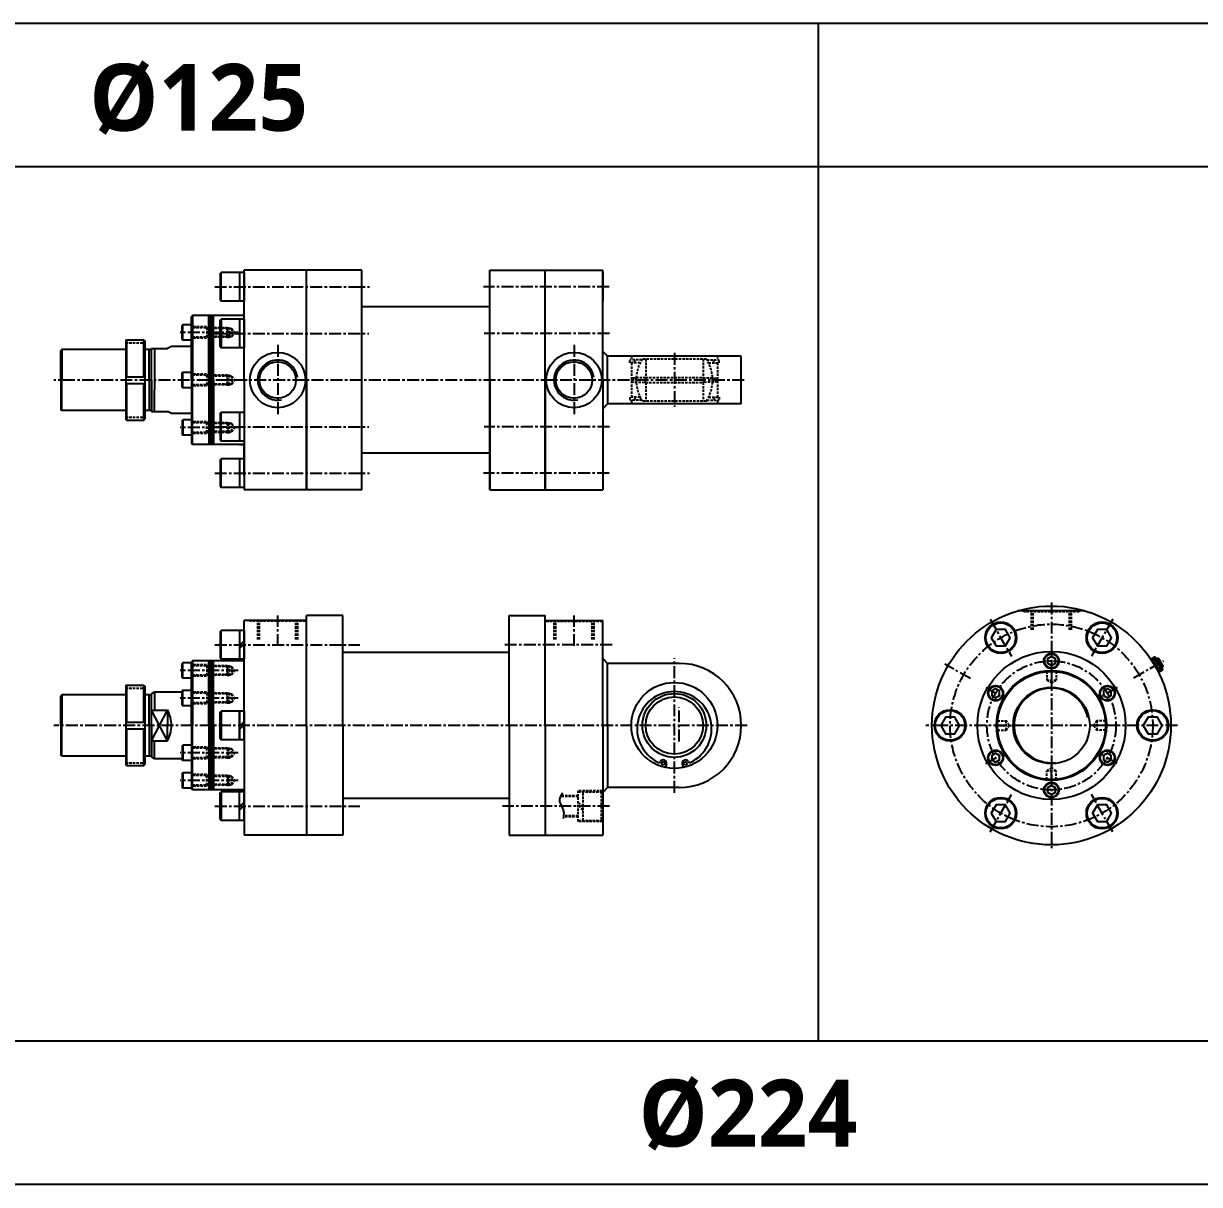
# Model space of a CAD drawing. Extents: x 0 to 8675, y 0 to 2968.
# Drawn here: x 4840 to 6070, y 1753 to 2968 of the extents above; entities that cross this region are included whole.
import ezdxf

# ---------------------------------------------------------------- set-up
doc = ezdxf.new("R2010")
doc.units = 0
doc.header["$LTSCALE"] = 5
doc.header["$MEASUREMENT"] = 0
doc.header["$PDMODE"] = 34
doc.linetypes.add('CENTERX2', pattern=[4, 2.5, -0.5, 0.5, -0.5])
doc.linetypes.add('HIDDENX2', pattern=[0.75, 0.5, -0.25])
doc.layers.get('0').update_dxf_attribs({"linetype": 'CONTINUOUS'})
doc.layers.get('Defpoints').update_dxf_attribs({"linetype": 'CONTINUOUS'})
for name, color, linetype in [('CEN', 1, 'CENTERX2'), ('DIM', 3, 'CONTINUOUS'), ('HID', 2, 'HIDDENX2'), ('ML', 3, 'CONTINUOUS'), ('테두리', 7, 'CONTINUOUS')]:
    doc.layers.add(name, color=color, linetype=linetype)
doc.styles.add('문자', font='romans.shx')

msp = doc.modelspace()

# ---------------------------------------------------------------- linework, layer by layer
for p, q in [((6960.8, 2967.8), (0, 2967.8)), ((6960.8, 2817.8), (0, 2817.8)), ((8674.5, 1902.7), (0, 1902.7)), ((8674.5, 1752.7), (0, 1752.7))]:
    msp.add_line(p, q)
at = {"layer": 'CEN'}
for p, q in [((5040.1, 2692.1), (5202.2, 2692.1)), ((5452.8, 2692.1), (5321.3, 2692.1)), ((5064.6, 2644.4), (5004, 2644.4)), ((5039.9, 2643.3), (5201.5, 2643.3)), ((5453, 2643.3), (5322, 2643.3)), ((5106, 2631.5), (5106, 2557.7)), ((5416, 2631.5), (5416, 2557.7)), ((5521, 2623.1), (5521, 2566.5)), ((5593.9, 2594.6), (4871.7, 2594.6)), ((5064.6, 2544.8), (5004, 2544.8)), ((5039.9, 2545.8), (5201.5, 2545.8)), ((5453, 2545.8), (5322, 2545.8)), ((5040.1, 2497.1), (5202.2, 2497.1)), ((5452.8, 2497.1), (5321.3, 2497.1)), ((5915.5, 2361.7), (5915.5, 2104.8)), ((5106, 2316.3), (5106, 2348.1)), ((5416, 2316.3), (5416, 2348.1)), ((5851.3, 2344.3), (5873.7, 2305.5)), ((5979.7, 2344.3), (5957.3, 2305.5)), ((5040.2, 2317.5), (5191.8, 2317.5)), ((5456, 2317.5), (5341.3, 2317.5)), ((5521, 2162.7), (5521, 2303.5)), ((6001.6, 2282.8), (6032.8, 2300.8)), ((5064.6, 2290.6), (5004, 2290.6)), ((5830.7, 2282.1), (5804.1, 2297.4)), ((5915.5, 2292.3), (5915.5, 2274.3)), ((5846.8, 2272.7), (5867.3, 2260.9)), ((5984.2, 2272.7), (5963.7, 2260.9)), ((5064.6, 2261.8), (5004, 2261.8)), ((5526, 2216.4), (5526, 2251.8)), ((5597, 2233.1), (4871.7, 2233.1)), ((6047.3, 2233.1), (5784.2, 2233.1)), ((5856.3, 2233.1), (5874.3, 2233.1)), ((5974.8, 2233.1), (5956.7, 2233.1)), ((5064.6, 2204.3), (5004, 2204.3)), ((5846.8, 2193.4), (5867.3, 2205.2)), ((5984.2, 2193.4), (5963.7, 2205.2)), ((5915.5, 2173.8), (5915.5, 2191.9)), ((5064.6, 2175.6), (5004, 2175.6)), ((5851.3, 2121.9), (5873.7, 2160.7)), ((5979.7, 2121.9), (5957.3, 2160.7)), ((5040.2, 2148.6), (5191.8, 2148.6)), ((5453.1, 2148.6), (5341.3, 2148.6))]:
    msp.add_line(p, q, dxfattribs=at)
for radius in [106, 67.5]:
    msp.add_circle((5915.5, 2233.1), radius, dxfattribs=at)
at = {"layer": 'Defpoints', "color": 0, "linetype": 'ByBlock'}
for p in [(5017, 2300.6), (5017, 2165.6)]:
    msp.add_point(p, dxfattribs=at)
at = {"layer": 'DIM'}
msp.add_spline([(5404, 2162.1), (5400.9, 2155.6), (5405, 2143.2), (5404.5, 2135.2)], degree=3, dxfattribs=at)
at = {"layer": 'HID'}
for p, q in [((5039, 2650.4), (5016, 2650.4)), ((5053.3, 2649.4), (5016, 2649.4)), ((5032, 2648.6), (5030.4, 2649.4)), ((5032, 2649.4), (5032, 2639.4)), ((5054, 2648.6), (5032, 2648.6)), ((5053.3, 2639.4), (5053.3, 2649.4)), ((5053.3, 2649.4), (5054, 2648.6)), ((5053.3, 2649.4), (5055.4, 2649.4)), ((5054, 2640.1), (5054, 2648.6)), ((5054, 2648.6), (5058, 2648.6)), ((5055.4, 2649.4), (5055.4, 2639.4)), ((5055.4, 2649.4), (5056.9, 2648.6)), ((5058, 2648.6), (5061.2, 2644.4)), ((5058, 2648.6), (5058, 2640.1)), ((4947, 2633.6), (4967, 2633.6)), ((5053.3, 2639.4), (5016, 2639.4)), ((5039, 2638.4), (5016, 2638.4)), ((5032, 2640.1), (5030.4, 2639.4)), ((5054, 2640.1), (5032, 2640.1)), ((5054, 2640.1), (5053.3, 2639.4)), ((5053.3, 2639.4), (5055.4, 2639.4)), ((5058, 2640.1), (5054, 2640.1)), ((5055.4, 2639.4), (5056.9, 2640.1)), ((5058, 2640.1), (5061.2, 2644.4)), ((5487.1, 2615.8), (5474.3, 2615.8)), ((5474.3, 2612.6), (5474.3, 2615.8)), ((5485.3, 2612.6), (5474.3, 2612.6)), ((5476, 2619.6), (5476, 2615.8)), ((5476, 2612.6), (5476, 2576.6)), ((5479.8, 2612.6), (5479.8, 2615.8)), ((5554.4, 2616.6), (5487.6, 2616.6)), ((5491, 2616.6), (5491, 2597.1)), ((5551, 2616.6), (5551, 2597.1)), ((5554.9, 2615.8), (5567.8, 2615.8)), ((5556.7, 2612.6), (5567.8, 2612.6)), ((5562.3, 2612.6), (5562.3, 2615.8)), ((5566, 2619.6), (5566, 2615.8)), ((5566, 2612.6), (5566, 2576.6)), ((5567.8, 2612.6), (5567.8, 2615.8)), ((5039, 2600.6), (5016, 2600.6)), ((5053.3, 2599.6), (5016, 2599.6)), ((5032, 2598.8), (5030.4, 2599.6)), ((5032, 2599.6), (5032, 2589.6)), ((5054, 2598.8), (5032, 2598.8)), ((5053.3, 2589.6), (5053.3, 2599.6)), ((5053.3, 2599.6), (5054, 2598.8)), ((5053.3, 2599.6), (5055.4, 2599.6)), ((5054, 2590.3), (5054, 2598.8)), ((5054, 2598.8), (5058, 2598.8)), ((5055.4, 2599.6), (5055.4, 2589.6)), ((5055.4, 2599.6), (5056.9, 2598.8)), ((5058, 2598.8), (5061.2, 2594.6)), ((5058, 2598.8), (5058, 2590.3)), ((5491, 2597.1), (5476, 2596.6)), ((5491, 2597.1), (5551, 2597.1)), ((5551, 2597.1), (5566, 2596.6)), ((5053.3, 2589.6), (5016, 2589.6)), ((5039, 2588.6), (5016, 2588.6)), ((5032, 2590.3), (5030.4, 2589.6)), ((5054, 2590.3), (5032, 2590.3)), ((5054, 2590.3), (5053.3, 2589.6)), ((5053.3, 2589.6), (5055.4, 2589.6)), ((5058, 2590.3), (5054, 2590.3)), ((5055.4, 2589.6), (5056.9, 2590.3)), ((5058, 2590.3), (5061.2, 2594.6)), ((5476, 2592.6), (5491, 2592.1)), ((5491, 2592.1), (5551, 2592.1)), ((5491, 2592.1), (5491, 2572.6)), ((5566, 2592.6), (5551, 2592.1)), ((5551, 2592.1), (5551, 2572.6)), ((5485.3, 2576.6), (5474.3, 2576.6)), ((5474.3, 2576.6), (5474.3, 2573.4)), ((5487.1, 2573.4), (5474.3, 2573.4)), ((5476, 2573.4), (5476, 2569.6)), ((5479.8, 2576.6), (5479.8, 2573.4)), ((5554.4, 2572.6), (5487.6, 2572.6)), ((5554.9, 2573.4), (5567.8, 2573.4)), ((5556.7, 2576.6), (5567.8, 2576.6)), ((5562.3, 2576.6), (5562.3, 2573.4)), ((5566, 2573.4), (5566, 2569.6)), ((5567.8, 2576.6), (5567.8, 2573.4)), ((4947, 2555.6), (4967, 2555.6)), ((5039, 2550.8), (5016, 2550.8)), ((5053.3, 2549.8), (5016, 2549.8)), ((5032, 2549.1), (5030.4, 2549.8)), ((5032, 2539.8), (5032, 2549.8)), ((5054, 2549.1), (5032, 2549.1)), ((5053.3, 2549.8), (5053.3, 2539.8)), ((5054, 2549.1), (5053.3, 2549.8)), ((5053.3, 2549.8), (5055.4, 2549.8)), ((5054, 2549.1), (5054, 2540.6)), ((5058, 2549.1), (5054, 2549.1)), ((5055.4, 2539.8), (5055.4, 2549.8)), ((5055.4, 2549.8), (5056.9, 2549.1)), ((5058, 2549.1), (5061.2, 2544.8)), ((5058, 2540.6), (5058, 2549.1)), ((5053.3, 2539.8), (5016, 2539.8)), ((5039, 2538.8), (5016, 2538.8)), ((5032, 2540.6), (5030.4, 2539.8)), ((5054, 2540.6), (5032, 2540.6)), ((5053.3, 2539.8), (5054, 2540.6)), ((5053.3, 2539.8), (5055.4, 2539.8)), ((5054, 2540.6), (5058, 2540.6)), ((5055.4, 2539.8), (5056.9, 2540.6)), ((5058, 2540.6), (5061.2, 2544.8)), ((5886.5, 2352.1), (5886.5, 2353.1)), ((5944.5, 2352.1), (5886.5, 2352.1)), ((5894.6, 2333.1), (5894.6, 2352.1)), ((5896.5, 2333.1), (5896.5, 2352.1)), ((5934.5, 2333.1), (5934.5, 2352.1)), ((5936.5, 2333.1), (5936.5, 2352.1)), ((5944.5, 2352.1), (5944.5, 2353.1)), ((5077, 2342.1), (5077, 2343.1)), ((5135, 2342.1), (5077, 2342.1)), ((5085.1, 2323.1), (5085.1, 2342.1)), ((5087, 2323.1), (5087, 2342.1)), ((5125, 2323.1), (5125, 2342.1)), ((5127, 2323.1), (5127, 2342.1)), ((5135, 2342.1), (5135, 2343.1)), ((5387, 2342.1), (5387, 2343.1)), ((5387, 2342.1), (5445, 2342.1)), ((5395.1, 2323.1), (5395.1, 2342.1)), ((5397, 2323.1), (5397, 2342.1)), ((5435, 2323.1), (5435, 2342.1)), ((5437, 2323.1), (5437, 2342.1)), ((5445, 2342.1), (5445, 2343.1)), ((5445, 2342.1), (5445, 2343.1)), ((5039, 2296.6), (5016, 2296.6)), ((5053.3, 2295.6), (5016, 2295.6)), ((5032, 2294.8), (5030.4, 2295.6)), ((5032, 2295.6), (5032, 2285.6)), ((5054, 2294.8), (5032, 2294.8)), ((5053.3, 2295.6), (5054, 2294.8)), ((5053.3, 2285.6), (5053.3, 2295.6)), ((5053.3, 2295.6), (5055.4, 2295.6)), ((5054, 2286.3), (5054, 2294.8)), ((5054, 2294.8), (5058, 2294.8)), ((5055.4, 2295.6), (5055.4, 2285.6)), ((5055.4, 2295.6), (5056.9, 2294.8)), ((5058, 2294.8), (5058, 2286.3)), ((5058, 2294.8), (5061.2, 2290.6)), ((5058, 2286.3), (5061.2, 2290.6)), ((5910.5, 2289.6), (5909.8, 2290.3)), ((5910.5, 2289.6), (5910.5, 2280.6)), ((5910.5, 2289.6), (5920.5, 2289.6)), ((5920.5, 2289.6), (5921.2, 2290.3)), ((5920.5, 2289.6), (5920.5, 2280.6)), ((5053.3, 2285.6), (5016, 2285.6)), ((5039, 2284.6), (5016, 2284.6)), ((5032, 2286.3), (5030.4, 2285.6)), ((5054, 2286.3), (5032, 2286.3)), ((5054, 2286.3), (5053.3, 2285.6)), ((5053.3, 2285.6), (5055.4, 2285.6)), ((5058, 2286.3), (5054, 2286.3)), ((5055.4, 2285.6), (5056.9, 2286.3)), ((5910.5, 2280.6), (5920.5, 2280.6)), ((5910.5, 2280.6), (5915.5, 2277.4)), ((5915.5, 2277.4), (5920.5, 2280.6)), ((4947, 2272.1), (4967, 2272.1)), ((5039, 2267.8), (5016, 2267.8)), ((5053.3, 2266.8), (5016, 2266.8)), ((5032, 2266.1), (5030.4, 2266.8)), ((5032, 2266.8), (5032, 2256.8)), ((5054, 2266.1), (5032, 2266.1)), ((5053.3, 2256.8), (5053.3, 2266.8)), ((5053.3, 2266.8), (5055.4, 2266.8)), ((5053.3, 2266.8), (5054, 2266.1)), ((5054, 2266.1), (5058, 2266.1)), ((5054, 2257.6), (5054, 2266.1)), ((5055.4, 2266.8), (5055.4, 2256.8)), ((5055.4, 2266.8), (5056.9, 2266.1)), ((5058, 2266.1), (5061.2, 2261.8)), ((5058, 2266.1), (5058, 2257.6)), ((5053.3, 2256.8), (5016, 2256.8)), ((5039, 2255.8), (5016, 2255.8)), ((5032, 2257.6), (5030.4, 2256.8)), ((5054, 2257.6), (5032, 2257.6)), ((5054, 2257.6), (5053.3, 2256.8)), ((5053.3, 2256.8), (5055.4, 2256.8)), ((5058, 2257.6), (5054, 2257.6)), ((5055.4, 2256.8), (5056.9, 2257.6)), ((5058, 2257.6), (5061.2, 2261.8)), ((5859, 2238.1), (5858.3, 2238.8)), ((5859, 2228.1), (5858.3, 2227.4)), ((5859, 2238.1), (5868, 2238.1)), ((5859, 2228.1), (5859, 2238.1)), ((5859, 2228.1), (5868, 2228.1)), ((5871.2, 2233.1), (5868, 2238.1)), ((5868, 2228.1), (5868, 2238.1)), ((5868, 2228.1), (5871.2, 2233.1)), ((5963, 2238.1), (5959.9, 2233.1)), ((5959.9, 2233.1), (5963, 2228.1)), ((5972, 2238.1), (5963, 2238.1)), ((5963, 2238.1), (5963, 2228.1)), ((5972, 2228.1), (5963, 2228.1)), ((5972, 2238.1), (5972.7, 2238.8)), ((5972, 2238.1), (5972, 2228.1)), ((5972, 2228.1), (5972.7, 2227.4)), ((5039, 2210.3), (5016, 2210.3)), ((5053.3, 2209.3), (5016, 2209.3)), ((5032, 2208.6), (5030.4, 2209.3)), ((5032, 2199.3), (5032, 2209.3)), ((5054, 2208.6), (5032, 2208.6)), ((5053.3, 2209.3), (5055.4, 2209.3)), ((5054, 2208.6), (5053.3, 2209.3)), ((5053.3, 2209.3), (5053.3, 2199.3)), ((5058, 2208.6), (5054, 2208.6)), ((5054, 2208.6), (5054, 2200.1)), ((5055.4, 2199.3), (5055.4, 2209.3)), ((5055.4, 2209.3), (5056.9, 2208.6)), ((5058, 2200.1), (5058, 2208.6)), ((5058, 2208.6), (5061.2, 2204.3)), ((5058, 2200.1), (5061.2, 2204.3)), ((4947, 2194.1), (4967, 2194.1)), ((5053.3, 2199.3), (5016, 2199.3)), ((5039, 2198.3), (5016, 2198.3)), ((5032, 2200.1), (5030.4, 2199.3)), ((5054, 2200.1), (5032, 2200.1)), ((5053.3, 2199.3), (5054, 2200.1)), ((5053.3, 2199.3), (5055.4, 2199.3)), ((5054, 2200.1), (5058, 2200.1)), ((5055.4, 2199.3), (5056.9, 2200.1)), ((5039, 2181.6), (5016, 2181.6)), ((5053.3, 2180.6), (5016, 2180.6)), ((5032, 2179.8), (5030.4, 2180.6)), ((5032, 2170.6), (5032, 2180.6)), ((5054, 2179.8), (5032, 2179.8)), ((5053.3, 2180.6), (5053.3, 2170.6)), ((5054, 2179.8), (5053.3, 2180.6)), ((5053.3, 2180.6), (5055.4, 2180.6)), ((5058, 2179.8), (5054, 2179.8)), ((5054, 2179.8), (5054, 2171.3)), ((5055.4, 2180.6), (5056.9, 2179.8)), ((5055.4, 2170.6), (5055.4, 2180.6)), ((5058, 2179.8), (5061.2, 2175.6)), ((5058, 2171.3), (5058, 2179.8)), ((5915.5, 2188.8), (5910.5, 2185.6)), ((5910.5, 2176.6), (5910.5, 2185.6)), ((5920.5, 2185.6), (5910.5, 2185.6)), ((5920.5, 2185.6), (5915.5, 2188.8)), ((5920.5, 2176.6), (5920.5, 2185.6)), ((5053.3, 2170.6), (5016, 2170.6)), ((5039, 2169.6), (5016, 2169.6)), ((5032, 2171.3), (5030.4, 2170.6)), ((5054, 2171.3), (5032, 2171.3)), ((5053.3, 2170.6), (5054, 2171.3)), ((5053.3, 2170.6), (5055.4, 2170.6)), ((5054, 2171.3), (5058, 2171.3)), ((5055.4, 2170.6), (5056.9, 2171.3)), ((5058, 2171.3), (5061.2, 2175.6)), ((5910.5, 2176.6), (5909.8, 2175.9)), ((5920.5, 2176.6), (5910.5, 2176.6)), ((5920.5, 2176.6), (5921.2, 2175.9)), ((5420.4, 2158.6), (5401.9, 2158.6)), ((5420.4, 2159.6), (5402.4, 2159.6)), ((5420.4, 2132.6), (5420.4, 2164.6)), ((5446, 2164.6), (5420.4, 2164.6)), ((5420.4, 2163.6), (5444.5, 2163.6)), ((5425.5, 2133.6), (5425.5, 2163.6)), ((5444.5, 2163.6), (5444.5, 2133.6)), ((5445.5, 2162.6), (5444.5, 2163.6)), ((5445.5, 2134.6), (5445.5, 2162.6)), ((5425.5, 2148.1), (5420.4, 2152.7)), ((5425.5, 2144.6), (5420.4, 2149.2)), ((5420.4, 2137.6), (5404.9, 2137.6)), ((5420.4, 2138.6), (5405.1, 2138.6)), ((5420.4, 2133.6), (5444.5, 2133.6)), ((5446, 2132.6), (5420.4, 2132.6)), ((5445.5, 2134.6), (5444.5, 2133.6))]:
    msp.add_line(p, q, dxfattribs=at)
for centre, radius, start, end in [((5521, 2594.6), 40, 146.633, 213.367), ((5521, 2594.6), 40, 326.633, 33.367), ((5473.3, 2594.6), 3.41, 324.0773, 35.9227), ((5485.1, 2594.6), 4.58, 151.7482, 208.2518), ((5477, 2594.6), 4.58, 331.7482, 28.2518), ((5493.9, 2594.6), 3.85, 139.4443, 220.5557), ((5548.1, 2594.6), 3.85, 319.4443, 40.5557), ((5565, 2594.6), 4.58, 151.7482, 208.2518), ((5556.9, 2594.6), 4.58, 331.7482, 28.2518), ((5568.8, 2594.6), 3.41, 144.0773, 215.9227)]:
    msp.add_arc(centre, radius, start, end, dxfattribs=at)
at = {"layer": 'ML'}
for p, q in [((5045.9, 2706.1), (5046.9, 2707.1)), ((5046.9, 2677.1), (5046.9, 2707.1)), ((5071, 2707.1), (5046.9, 2707.1)), ((5065.9, 2707.1), (5065.9, 2677.1)), ((5071, 2594.6), (5071, 2709.6)), ((5194, 2709.6), (5071, 2709.6)), ((5071, 2594.6), (5071, 2709.6)), ((5071, 2707.1), (5071, 2677.1)), ((5136, 2594.6), (5136, 2709.6)), ((5136, 2479.6), (5136, 2709.6)), ((5194, 2479.6), (5194, 2709.6)), ((5328, 2594.6), (5328, 2709.6)), ((5328, 2709.6), (5446, 2709.6)), ((5328, 2479.6), (5328, 2709.6)), ((5386, 2594.6), (5386, 2709.6)), ((5386, 2594.6), (5386, 2709.6)), ((5386, 2479.6), (5386, 2709.6)), ((5446, 2594.6), (5446, 2709.6)), ((5446, 2707.1), (5446, 2677.1)), ((5045.9, 2706.1), (5045.9, 2678.1)), ((5045.9, 2678.1), (5046.9, 2677.1)), ((5071, 2677.1), (5046.9, 2677.1)), ((5328, 2671.1), (5194, 2671.1)), ((5017, 2662.1), (5016, 2661.1)), ((5016, 2594.6), (5016, 2661.1)), ((5071, 2662.1), (5017, 2662.1)), ((5017, 2662.1), (5017, 2594.6)), ((5034, 2594.6), (5034, 2662.1)), ((5035.6, 2594.6), (5035.6, 2662.1)), ((5037.2, 2594.6), (5037.2, 2662.1)), ((5039, 2594.6), (5039, 2662.1)), ((5045.9, 2657.3), (5046.9, 2658.3)), ((5045.9, 2657.3), (5046.9, 2658.3)), ((5071, 2658.3), (5046.9, 2658.3)), ((5071, 2658.3), (5046.9, 2658.3)), ((5046.9, 2628.3), (5046.9, 2658.3)), ((5046.9, 2658.3), (5046.9, 2628.3)), ((5065.9, 2658.3), (5065.9, 2628.3)), ((5071, 2658.3), (5071, 2628.3)), ((5071, 2628.3), (5071, 2658.3)), ((5006.6, 2652.4), (5006, 2651.8)), ((5006, 2637), (5006, 2651.8)), ((5016, 2652.4), (5006.6, 2652.4)), ((5006.6, 2636.4), (5006.6, 2652.4)), ((5045.9, 2657.3), (5045.9, 2629.3)), ((5045.9, 2629.3), (5045.9, 2657.3)), ((4948, 2636.6), (4947, 2635.6)), ((4947, 2635.6), (4947, 2553.6)), ((4948, 2636.6), (4948, 2598.1)), ((4948, 2636.6), (4966, 2636.6)), ((4966, 2598.1), (4966, 2636.6)), ((4966, 2636.6), (4967, 2635.6)), ((4967, 2635.6), (4967, 2553.6)), ((5006, 2637), (5006.6, 2636.4)), ((5016, 2636.4), (5006.6, 2636.4)), ((4880, 2626.6), (4879, 2625.6)), ((4879, 2594.6), (4879, 2625.6)), ((4947, 2626.6), (4880, 2626.6)), ((4880, 2626.6), (4880, 2594.6)), ((4974, 2626.6), (4967, 2626.6)), ((4971.5, 2594.6), (4971.5, 2626.6)), ((4974, 2594.6), (4974, 2627.6)), ((4974, 2627.6), (4990.7, 2627.6)), ((4977, 2627.6), (4977, 2584.4)), ((4995, 2629.6), (4990.7, 2627.6)), ((5017, 2629.6), (4995, 2629.6)), ((5045.9, 2629.3), (5046.9, 2628.3)), ((5045.9, 2629.3), (5046.9, 2628.3)), ((5071, 2628.3), (5046.9, 2628.3)), ((5071, 2628.3), (5046.9, 2628.3)), ((5451, 2619.6), (5446, 2624.6)), ((5591, 2619.6), (5451, 2619.6)), ((5451, 2594.6), (5451, 2619.6)), ((5591, 2569.6), (5591, 2619.6)), ((4947, 2598.1), (4967, 2598.1)), ((5006.6, 2602.6), (5006, 2602)), ((5006, 2587.2), (5006, 2602)), ((5006.6, 2586.6), (5006.6, 2602.6)), ((5016, 2602.6), (5006.6, 2602.6)), ((4879, 2594.6), (4879, 2563.6)), ((4880, 2562.6), (4880, 2594.6)), ((4947, 2591.1), (4967, 2591.1)), ((4948, 2591.1), (4948, 2552.6)), ((4966, 2552.6), (4966, 2591.1)), ((4971.5, 2594.6), (4971.5, 2562.6)), ((4974, 2594.6), (4974, 2561.6)), ((4977, 2561.6), (4977, 2584.4)), ((5006, 2587.2), (5006.6, 2586.6)), ((5016, 2586.6), (5006.6, 2586.6)), ((5016, 2594.6), (5016, 2528.1)), ((5017, 2527.1), (5017, 2594.6)), ((5034, 2594.6), (5034, 2527.1)), ((5035.6, 2594.6), (5035.6, 2527.1)), ((5037.2, 2594.6), (5037.2, 2527.1)), ((5039, 2594.6), (5039, 2527.1)), ((5071, 2594.6), (5071, 2479.6)), ((5071, 2594.6), (5071, 2479.6)), ((5136, 2594.6), (5136, 2479.6)), ((5328, 2594.6), (5328, 2479.6)), ((5386, 2594.6), (5386, 2479.6)), ((5386, 2594.6), (5386, 2479.6)), ((5446, 2594.6), (5446, 2479.6)), ((5451, 2594.6), (5451, 2569.6)), ((4880, 2562.6), (4879, 2563.6)), ((4947, 2562.6), (4880, 2562.6)), ((4974, 2562.6), (4967, 2562.6)), ((4974, 2561.6), (4990.7, 2561.6)), ((4995, 2559.6), (4990.7, 2561.6)), ((5016, 2559.6), (4995, 2559.6)), ((5045.9, 2559.8), (5046.9, 2560.8)), ((5045.9, 2559.8), (5045.9, 2531.8)), ((5046.9, 2530.8), (5046.9, 2560.8)), ((5071, 2560.8), (5046.9, 2560.8)), ((5065.9, 2560.8), (5065.9, 2530.8)), ((5071, 2560.8), (5071, 2530.8)), ((5451, 2569.6), (5446, 2564.6)), ((5591, 2569.6), (5451, 2569.6)), ((4948, 2552.6), (4947, 2553.6)), ((4948, 2552.6), (4966, 2552.6)), ((4966, 2552.6), (4967, 2553.6)), ((5006, 2552.2), (5006.6, 2552.8)), ((5006, 2552.2), (5006, 2537.4)), ((5016, 2552.8), (5006.6, 2552.8)), ((5006.6, 2552.8), (5006.6, 2536.8)), ((5006.6, 2536.8), (5006, 2537.4)), ((5016, 2536.8), (5006.6, 2536.8)), ((5017, 2527.1), (5016, 2528.1)), ((5071, 2527.1), (5017, 2527.1)), ((5045.9, 2531.8), (5046.9, 2530.8)), ((5071, 2530.8), (5046.9, 2530.8)), ((5066, 2527.1), (5071, 2527.1)), ((5071, 2495.2), (5071, 2525.2)), ((5045.9, 2511.1), (5046.9, 2512.1)), ((5045.9, 2511.1), (5045.9, 2483.1)), ((5046.9, 2482.1), (5046.9, 2512.1)), ((5071, 2512.1), (5046.9, 2512.1)), ((5065.9, 2512.1), (5065.9, 2482.1)), ((5071, 2512.1), (5071, 2482.1)), ((5328, 2518.1), (5194, 2518.1)), ((5045.9, 2483.1), (5046.9, 2482.1)), ((5071, 2482.1), (5046.9, 2482.1)), ((5194, 2479.6), (5071, 2479.6)), ((5328, 2479.6), (5446, 2479.6)), ((5950.5, 2353.1), (5880.5, 2353.1)), ((5071, 2233.1), (5071, 2343.1)), ((5136, 2343.1), (5071, 2343.1)), ((5136, 2233.1), (5136, 2348.1)), ((5174, 2348.1), (5136, 2348.1)), ((5174, 2233.1), (5174, 2348.1)), ((5348, 2233.1), (5348, 2348.1)), ((5348, 2348.1), (5386, 2348.1)), ((5386, 2233.1), (5386, 2348.1)), ((5386, 2233.1), (5386, 2348.1)), ((5386, 2343.1), (5446, 2343.1)), ((5446, 2233.1), (5446, 2343.1)), ((5045.9, 2331.5), (5046.9, 2332.5)), ((5045.9, 2331.5), (5045.9, 2303.5)), ((5071, 2332.5), (5046.9, 2332.5)), ((5046.9, 2302.5), (5046.9, 2332.5)), ((5065.9, 2332.5), (5065.9, 2302.5)), ((5071, 2332.5), (5071, 2302.5)), ((5065.9, 2317), (5071, 2321.6)), ((5065.9, 2313.5), (5071, 2318.1)), ((5045.9, 2303.5), (5046.9, 2302.5)), ((5071, 2302.5), (5046.9, 2302.5)), ((5348, 2309.6), (5174, 2309.6)), ((5446, 2303.1), (5451, 2298.1)), ((6023.2, 2304.5), (6019.6, 2302.4)), ((6023.4, 2304.5), (6019.8, 2302.4)), ((6023.2, 2304.5), (6019.8, 2302.5)), ((6024.6, 2304.1), (6023.2, 2304.5)), ((6024.6, 2304.1), (6031.6, 2292)), ((6026.9, 2303.2), (6025.6, 2302.4)), ((6031.9, 2294.5), (6026.9, 2303.2)), ((6027.6, 2303), (6026.9, 2303.2)), ((6032.1, 2295.2), (6027.6, 2303)), ((6027.6, 2303), (6032.1, 2295.2)), ((5006.6, 2298.6), (5006, 2298)), ((5006, 2283.2), (5006, 2298)), ((5016, 2298.6), (5006.6, 2298.6)), ((5006.6, 2282.6), (5006.6, 2298.6)), ((5017, 2300.6), (5016, 2299.6)), ((5016, 2233.1), (5016, 2299.6)), ((5071, 2300.6), (5017, 2300.6)), ((5017, 2300.6), (5017, 2233.1)), ((5034, 2233.1), (5034, 2300.6)), ((5035.6, 2233.1), (5035.6, 2300.6)), ((5037.2, 2233.1), (5037.2, 2300.6)), ((5039, 2233.1), (5039, 2300.6)), ((5526, 2298.1), (5451, 2298.1)), ((5451, 2233.1), (5451, 2298.1)), ((6027.5, 2299.2), (6023.1, 2296.7)), ((6028.8, 2297), (6024.4, 2294.5)), ((6031.2, 2290.7), (6027.6, 2288.5)), ((6031.3, 2290.8), (6027.7, 2288.8)), ((6031.9, 2294.5), (6030.6, 2293.8)), ((6031.6, 2292), (6031.2, 2290.7)), ((6032.1, 2295.2), (6031.9, 2294.5)), ((5006, 2283.2), (5006.6, 2282.6)), ((5016, 2282.6), (5006.6, 2282.6)), ((4880, 2265.1), (4879, 2264.1)), ((4879, 2233.1), (4879, 2264.1)), ((4880, 2265.1), (4880, 2233.1)), ((4947, 2265.1), (4880, 2265.1)), ((4948, 2275.1), (4947, 2274.1)), ((4947, 2274.1), (4947, 2192.1)), ((4948, 2275.1), (4966, 2275.1)), ((4948, 2275.1), (4948, 2236.6)), ((4966, 2275.1), (4967, 2274.1)), ((4966, 2236.6), (4966, 2275.1)), ((4967, 2274.1), (4967, 2192.1)), ((4974, 2265.1), (4967, 2265.1)), ((4971.5, 2233.1), (4971.5, 2265.1)), ((4977, 2268.1), (4974, 2266.1)), ((4974, 2233.1), (4974, 2266.1)), ((5006, 2268.1), (4977, 2268.1)), ((4977, 2268.1), (4977, 2249.1)), ((5006.6, 2269.8), (5006, 2269.2)), ((5006, 2254.4), (5006, 2269.2)), ((5006.6, 2253.8), (5006.6, 2269.8)), ((5016, 2269.8), (5006.6, 2269.8)), ((5006, 2254.4), (5006.6, 2253.8)), ((5016, 2253.8), (5006.6, 2253.8)), ((4974, 2249.1), (4990.7, 2249.1)), ((4990.7, 2249.1), (4990.7, 2233.1)), ((5045.9, 2247.1), (5046.9, 2248.1)), ((5045.9, 2247.1), (5046.9, 2248.1)), ((5045.9, 2247.1), (5045.9, 2219.1)), ((5045.9, 2219.1), (5045.9, 2247.1)), ((5046.9, 2218.1), (5046.9, 2248.1)), ((5071, 2248.1), (5046.9, 2248.1)), ((5071, 2248.1), (5046.9, 2248.1)), ((5046.9, 2248.1), (5046.9, 2218.1)), ((5065.9, 2248.1), (5065.9, 2218.1)), ((5065.9, 2218.1), (5065.9, 2248.1)), ((5071, 2248.1), (5071, 2218.1)), ((5071, 2218.1), (5071, 2248.1)), ((4879, 2233.1), (4879, 2202.1)), ((4880, 2201.1), (4880, 2233.1)), ((4947, 2236.6), (4967, 2236.6)), ((4947, 2229.6), (4967, 2229.6)), ((4948, 2229.6), (4948, 2191.1)), ((4966, 2191.1), (4966, 2229.6)), ((4971.5, 2233.1), (4971.5, 2201.1)), ((4974, 2233.1), (4974, 2200.1)), ((4990.7, 2217.1), (4990.7, 2233.1)), ((5016, 2233.1), (5016, 2166.6)), ((5017, 2165.6), (5017, 2233.1)), ((5034, 2233.1), (5034, 2165.6)), ((5035.6, 2233.1), (5035.6, 2165.6)), ((5037.2, 2233.1), (5037.2, 2165.6)), ((5039, 2233.1), (5039, 2165.6)), ((5065.9, 2232.5), (5071, 2237.1)), ((5065.9, 2229), (5071, 2233.7)), ((5071, 2233.1), (5071, 2118.1)), ((5136, 2233.1), (5136, 2118.1)), ((5174, 2233.1), (5174, 2118.1)), ((5348, 2233.1), (5348, 2118.1)), ((5348, 2233.1), (5348, 2118.1)), ((5386, 2233.1), (5386, 2118.1)), ((5386, 2233.1), (5386, 2118.1)), ((5446, 2233.1), (5446, 2118.1)), ((5451, 2233.1), (5451, 2168.1)), ((4974, 2217.1), (4990.7, 2217.1)), ((4977, 2198.1), (4977, 2217.1)), ((5045.9, 2219.1), (5046.9, 2218.1)), ((5045.9, 2219.1), (5046.9, 2218.1)), ((5071, 2218.1), (5046.9, 2218.1)), ((5071, 2218.1), (5046.9, 2218.1)), ((5006, 2211.7), (5006.6, 2212.3)), ((5006, 2211.7), (5006, 2196.9)), ((5006.6, 2212.3), (5006.6, 2196.3)), ((5016, 2212.3), (5006.6, 2212.3)), ((4880, 2201.1), (4879, 2202.1)), ((4947, 2201.1), (4880, 2201.1)), ((4948, 2191.1), (4947, 2192.1)), ((4948, 2191.1), (4966, 2191.1)), ((4966, 2191.1), (4967, 2192.1)), ((4974, 2201.1), (4967, 2201.1)), ((4977, 2198.1), (4974, 2200.1)), ((5006, 2198.1), (4977, 2198.1)), ((5006.6, 2196.3), (5006, 2196.9)), ((5016, 2196.3), (5006.6, 2196.3)), ((5512.9, 2192.6), (5511.5, 2189.1)), ((5529.1, 2192.6), (5530.6, 2189.1)), ((5006, 2183), (5006.6, 2183.6)), ((5006, 2183), (5006, 2168.2)), ((5006.6, 2183.6), (5006.6, 2167.6)), ((5016, 2183.6), (5006.6, 2183.6)), ((5006.6, 2167.6), (5006, 2168.2)), ((5016, 2167.6), (5006.6, 2167.6)), ((5017, 2165.6), (5016, 2166.6)), ((5071, 2165.6), (5017, 2165.6)), ((5446, 2163.1), (5451, 2168.1)), ((5526, 2168.1), (5451, 2168.1)), ((5045.9, 2162.6), (5046.9, 2163.6)), ((5045.9, 2134.6), (5045.9, 2162.6)), ((5071, 2163.6), (5046.9, 2163.6)), ((5046.9, 2163.6), (5046.9, 2133.6)), ((5065.9, 2133.6), (5065.9, 2163.6)), ((5071, 2133.6), (5071, 2163.6)), ((5348, 2156.6), (5174, 2156.6)), ((5065.9, 2148.1), (5071, 2152.7)), ((5065.9, 2144.6), (5071, 2149.2)), ((5045.9, 2134.6), (5046.9, 2133.6)), ((5071, 2133.6), (5046.9, 2133.6)), ((5174, 2118.1), (5071, 2118.1)), ((5348, 2118.1), (5446, 2118.1))]:
    msp.add_line(p, q, dxfattribs=at)
at = {"layer": 'ML', "color": 2}
for p, q in [((6027.5, 2299.2), (6019.8, 2302.4)), ((6024.1, 2304.3), (6023.1, 2296.7)), ((6027.6, 2303), (6025.9, 2302)), ((6031.5, 2291.5), (6024.4, 2294.5)), ((6028.8, 2297), (6027.7, 2288.8)), ((6032.1, 2295.2), (6030.4, 2294.2)), ((4974, 2217.1), (4990.7, 2249.1)), ((4990.7, 2217.1), (4974, 2249.1))]:
    msp.add_line(p, q, dxfattribs=at)
at = {"layer": 'ML'}
for points in [[(5857.6, 2333.5), (5852.6, 2324.9), (5857.6, 2316.3), (5867.5, 2316.3), (5872.4, 2324.9), (5867.5, 2333.5)], [(5973.5, 2333.5), (5963.6, 2333.5), (5958.6, 2324.9), (5963.6, 2316.3), (5973.5, 2316.3), (5978.4, 2324.9)], [(5915.5, 2305.3), (5911.5, 2302.9), (5911.5, 2298.2), (5915.5, 2295.9), (5919.6, 2298.2), (5919.6, 2302.9)], [(5853, 2269.2), (5853, 2264.5), (5857.1, 2262.1), (5861.1, 2264.5), (5861.1, 2269.2), (5857.1, 2271.5)], [(5978.1, 2269.2), (5974, 2271.5), (5969.9, 2269.2), (5969.9, 2264.5), (5974, 2262.1), (5978.1, 2264.5)], [(5799.6, 2233.1), (5804.6, 2224.5), (5814.5, 2224.5), (5819.4, 2233.1), (5814.5, 2241.7), (5804.6, 2241.7)], [(6031.4, 2233.1), (6026.5, 2241.7), (6016.6, 2241.7), (6011.6, 2233.1), (6016.6, 2224.5), (6026.5, 2224.5)], [(5853, 2197), (5857.1, 2194.6), (5861.1, 2197), (5861.1, 2201.7), (5857.1, 2204), (5853, 2201.7)], [(5978.1, 2197), (5978.1, 2201.7), (5974, 2204), (5969.9, 2201.7), (5969.9, 2197), (5974, 2194.6)], [(5915.5, 2160.9), (5919.6, 2163.2), (5919.6, 2167.9), (5915.5, 2170.3), (5911.5, 2167.9), (5911.5, 2163.2)], [(5857.6, 2132.7), (5867.5, 2132.7), (5872.4, 2141.3), (5867.5, 2149.9), (5857.6, 2149.9), (5852.6, 2141.3)], [(5973.5, 2132.7), (5978.4, 2141.3), (5973.5, 2149.9), (5963.6, 2149.9), (5958.6, 2141.3), (5963.6, 2132.7)]]:
    msp.add_lwpolyline(points, close=True, dxfattribs=at)
for centre, radius in [((5106, 2594.6), 29), ((5416, 2594.6), 29), ((5106, 2594.6), 19), ((5416, 2594.6), 19), ((5915.5, 2233.1), 125), ((5862.5, 2324.9), 16.5), ((5862.5, 2324.9), 15.5), ((5968.5, 2324.9), 16.5), ((5968.5, 2324.9), 15.5), ((5915.5, 2233.1), 77.5), ((5915.5, 2300.6), 8), ((5915.5, 2300.6), 7.4), ((5915.5, 2233.1), 57.5), ((5915.5, 2233.1), 56.5), ((5521, 2233.1), 45), ((5521, 2233.1), 33.4), ((5857.1, 2266.8), 8), ((5857.1, 2266.8), 7.4), ((5915.5, 2233.1), 40), ((5974, 2266.8), 8), ((5974, 2266.8), 7.4), ((5521, 2233.1), 30), ((5809.5, 2233.1), 16.5), ((5809.5, 2233.1), 15.5), ((6021.5, 2233.1), 16.5), ((6021.5, 2233.1), 15.5), ((5857.1, 2199.3), 8), ((5857.1, 2199.3), 7.4), ((5974, 2199.3), 8), ((5974, 2199.3), 7.4), ((5509.4, 2193.5), 1.69), ((5532.6, 2193.5), 1.69), ((5915.5, 2165.6), 8), ((5915.5, 2165.6), 7.4), ((5862.5, 2141.3), 16.5), ((5862.5, 2141.3), 15.5), ((5968.5, 2141.3), 16.5), ((5968.5, 2141.3), 15.5)]:
    msp.add_circle(centre, radius, dxfattribs=at)
for centre, radius, start, end in [((5526, 2233.1), 65, 270, 90), ((5521, 2229.6), 39, 296.0629, 243.9371), ((4962.8, 2233.1), 32.1, 0, 29.7744), ((4962.8, 2233.1), 32.1, 330.2256, 0), ((5504.7, 2196.3), 1.92, 243.9371, 329.4025), ((5509.4, 2193.5), 3.56, 345.3537, 149.4025), ((5532.6, 2193.5), 3.56, 30.5975, 194.6463), ((5537.3, 2196.3), 1.92, 210.5975, 296.0629)]:
    msp.add_arc(centre, radius, start, end, dxfattribs=at)
at = {"layer": '테두리'}
msp.add_line((5671.3, 2967.8), (5671.3, 1902.7), dxfattribs=at)
for centre, radius, start, end in [((5106, 2594.6), 21, 7.5121, 281.2307), ((5416, 2594.6), 21, 7.5121, 281.2307), ((5915.5, 2233.1), 39, 12.3533, 276.4477)]:
    msp.add_arc(centre, radius, start, end, dxfattribs=at)

# ---------------------------------------------------------------- texts
at = {"char_height": 70, "attachment_point": 1, "style": '문자'}
for s, insert in [('{\\fMalgun Gothic|b1|i0|c129|p50;%%C125}', (4908.8, 2925.5)), ('{\\fMalgun Gothic|b1|i0|c129|p50;%%C224}', (5483.5, 1862.4))]:
    msp.add_mtext_dynamic_manual_height_columns(s, width=124.533, gutter_width=16, heights=[-75.6], dxfattribs=dict(at, insert=insert))

doc.saveas('drawing.dxf')
